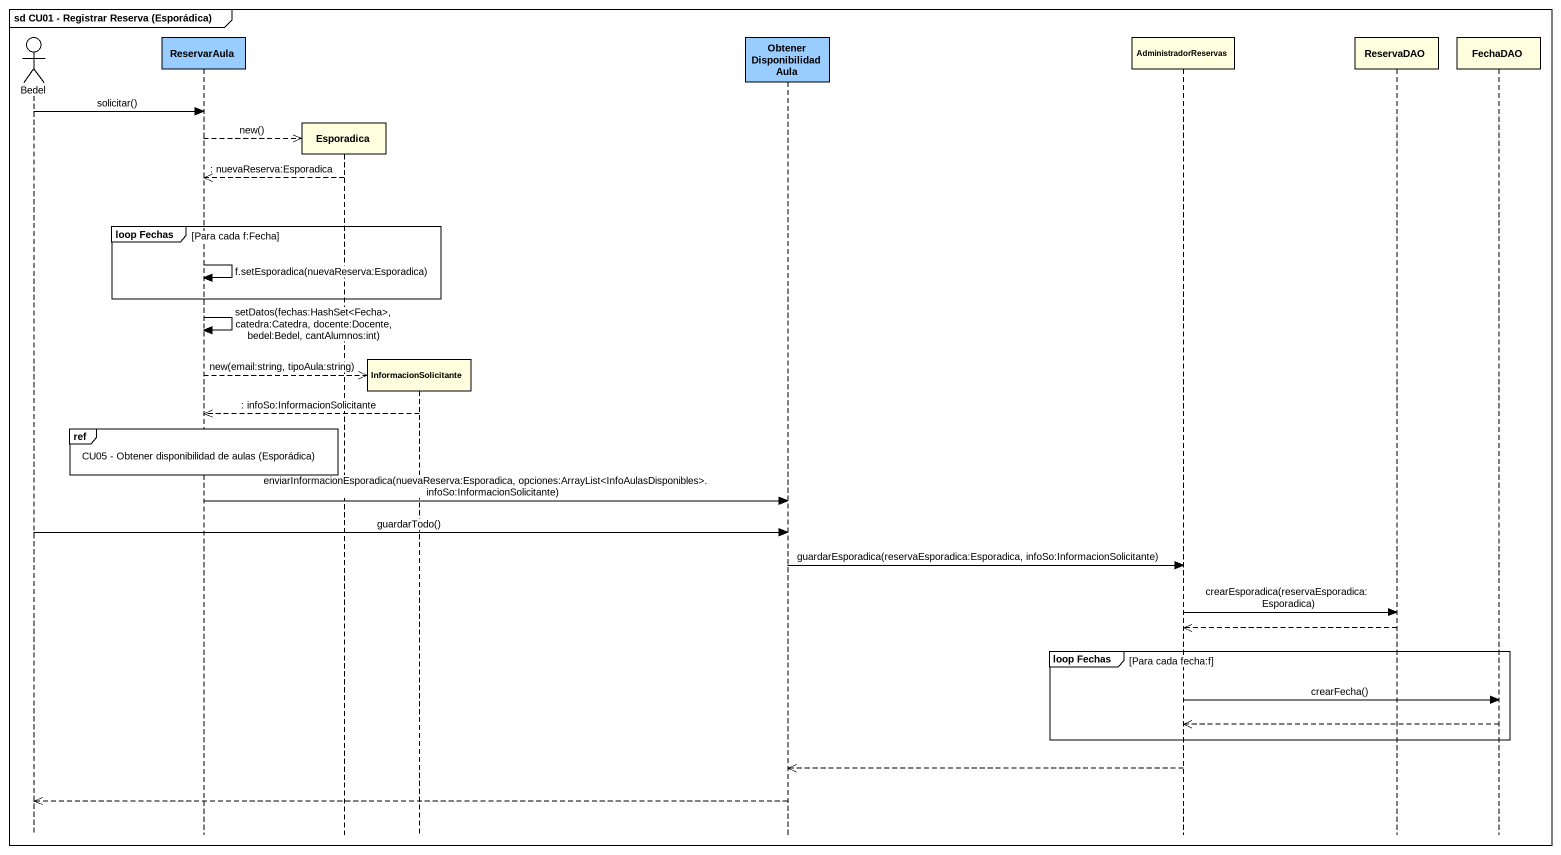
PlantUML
@startuml
mainframe sd CU01 - Registrar Reserva (Esporádica)
hide footbox
actor Bedel
participant ReservarAula #99CCFF
participant Esporadica #FFFFE0
participant InformacionSolicitante #FFFFE0
participant ObtenerDisponibilidadAula #99CCFF
participant AdministradorReservas #FFFFE0
participant ReservaDAO #FFFFE0
participant FechaDAO #FFFFE0

Bedel -> ReservarAula : solicitar()
ReservarAula -->> Esporadica ** : new()
Esporadica -->> ReservarAula : : nuevaReserva:Esporadica
group loop Fechas [Para cada f:Fecha]
  ReservarAula -> ReservarAula : f.setEsporadica(nuevaReserva:Esporadica)
end
ReservarAula -> ReservarAula : setDatos(fechas:HashSet<Fecha>, catedra:Catedra, docente:Docente, bedel:Bedel, cantAlumnos:int)
ReservarAula -->> InformacionSolicitante ** : new(email:string, tipoAula:string)
InformacionSolicitante -->> ReservarAula : : infoSo:InformacionSolicitante
ref over ReservarAula : CU05 - Obtener disponibilidad de aulas (Esporádica)
ReservarAula -> ObtenerDisponibilidadAula : enviarInformacionEsporadica(nuevaReserva:Esporadica, opciones:ArrayList<InfoAulasDisponibles>. infoSo:InformacionSolicitante)
Bedel -> ObtenerDisponibilidadAula : guardarTodo()
ObtenerDisponibilidadAula -> AdministradorReservas : guardarEsporadica(reservaEsporadica:Esporadica, infoSo:InformacionSolicitante)
AdministradorReservas -> ReservaDAO : crearEsporadica(reservaEsporadica:Esporadica)
ReservaDAO -->> AdministradorReservas
group loop Fechas [Para cada fecha:f]
  AdministradorReservas -> FechaDAO : crearFecha()
  FechaDAO -->> AdministradorReservas
end
AdministradorReservas -->> ObtenerDisponibilidadAula
ObtenerDisponibilidadAula -->> Bedel
@enduml
